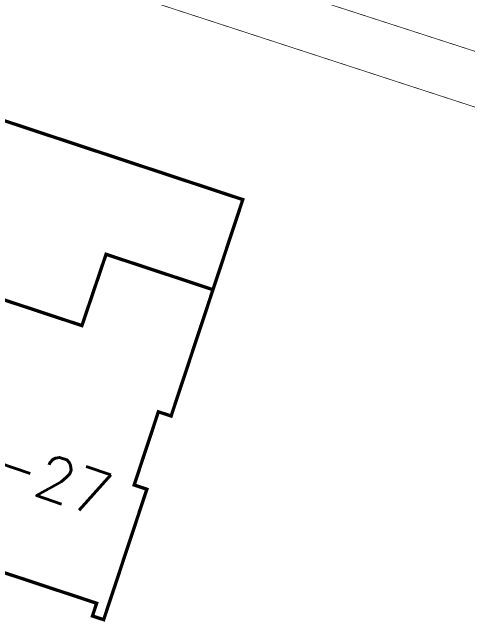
# Model space of a CAD drawing. Header units: inches. Extents: x 350994 to 353538, y 1581369 to 1583842.
# Drawn here: x 351530.79 to 351544.37, y 1583243.19 to 1583261.38 of the extents above; entities that cross this region are included whole.
import ezdxf
from ezdxf.enums import TextEntityAlignment as Align

# ---------------------------------------------------------------- set-up
doc = ezdxf.new("R2010")
doc.units = ezdxf.units.IN
doc.header["$MEASUREMENT"] = 0
for name, pattern in [('1', [0]), ('ACAD_ISO03W100', [30, 12, -18]), ('DASHDOTX2', [2, 1, -0.5, 0, -0.5])]:
    doc.linetypes.add(name, pattern=pattern)
for name, color, linetype in [('BOUNDARY', 5, 'Continuous'), ('BULDING', 5, '1'), ('CULVERT', 255, '1'), ('CW', 94, '1')]:
    doc.layers.add(name, color=color, linetype=linetype)
doc.styles.add('ROMANS', font='ROMANS.shx')

msp = doc.modelspace()

# ---------------------------------------------------------------- linework, layer by layer
at = {"layer": 'BOUNDARY', "lineweight": 5, "const_width": 0.1, "elevation": 99.066}
msp.add_lwpolyline([(351525.263, 1583254.545), (351532.865, 1583252.028), (351533.585, 1583254.155), (351536.773, 1583253.1), (351536.773, 1583253.1), (351536.773, 1583253.1), (351536.773, 1583253.1), (351535.525, 1583249.331), (351535.145, 1583249.457), (351534.423, 1583247.273), (351534.802, 1583247.148), (351533.514, 1583243.256), (351533.18, 1583243.366), (351533.305, 1583243.746), (351530.556, 1583244.656)], dxfattribs=at)
at = {"layer": 'CULVERT', "color": 250, "linetype": 'DASHDOTX2', "lineweight": 5, "ltscale": 2, "const_width": 0.02, "elevation": 99.066}
for points in [[(351420.048, 1583300.504), (351574.792, 1583250.436)], [(351419.521, 1583299.306), (351574.263, 1583248.873)]]:
    msp.add_lwpolyline(points, dxfattribs=at)
at = {"layer": 'CW', "linetype": 'ACAD_ISO03W100', "lineweight": 5, "ltscale": 0.1, "const_width": 0.1, "elevation": 99.066}
msp.add_lwpolyline([(351522.237, 1583257.912), (351523.126, 1583260.599), (351537.662, 1583255.787), (351536.773, 1583253.1)], dxfattribs=at)

# ---------------------------------------------------------------- texts
at = {"layer": 'BULDING', "color": 0, "linetype": 'Continuous', "lineweight": 9, "style": 'ROMANS'}
msp.add_text('AE-27', height=1.3, rotation=341.0931, dxfattribs=at).set_placement((351530.962, 1583247.835, -9.404), align=Align.MIDDLE_CENTER)

doc.saveas('drawing.dxf')
